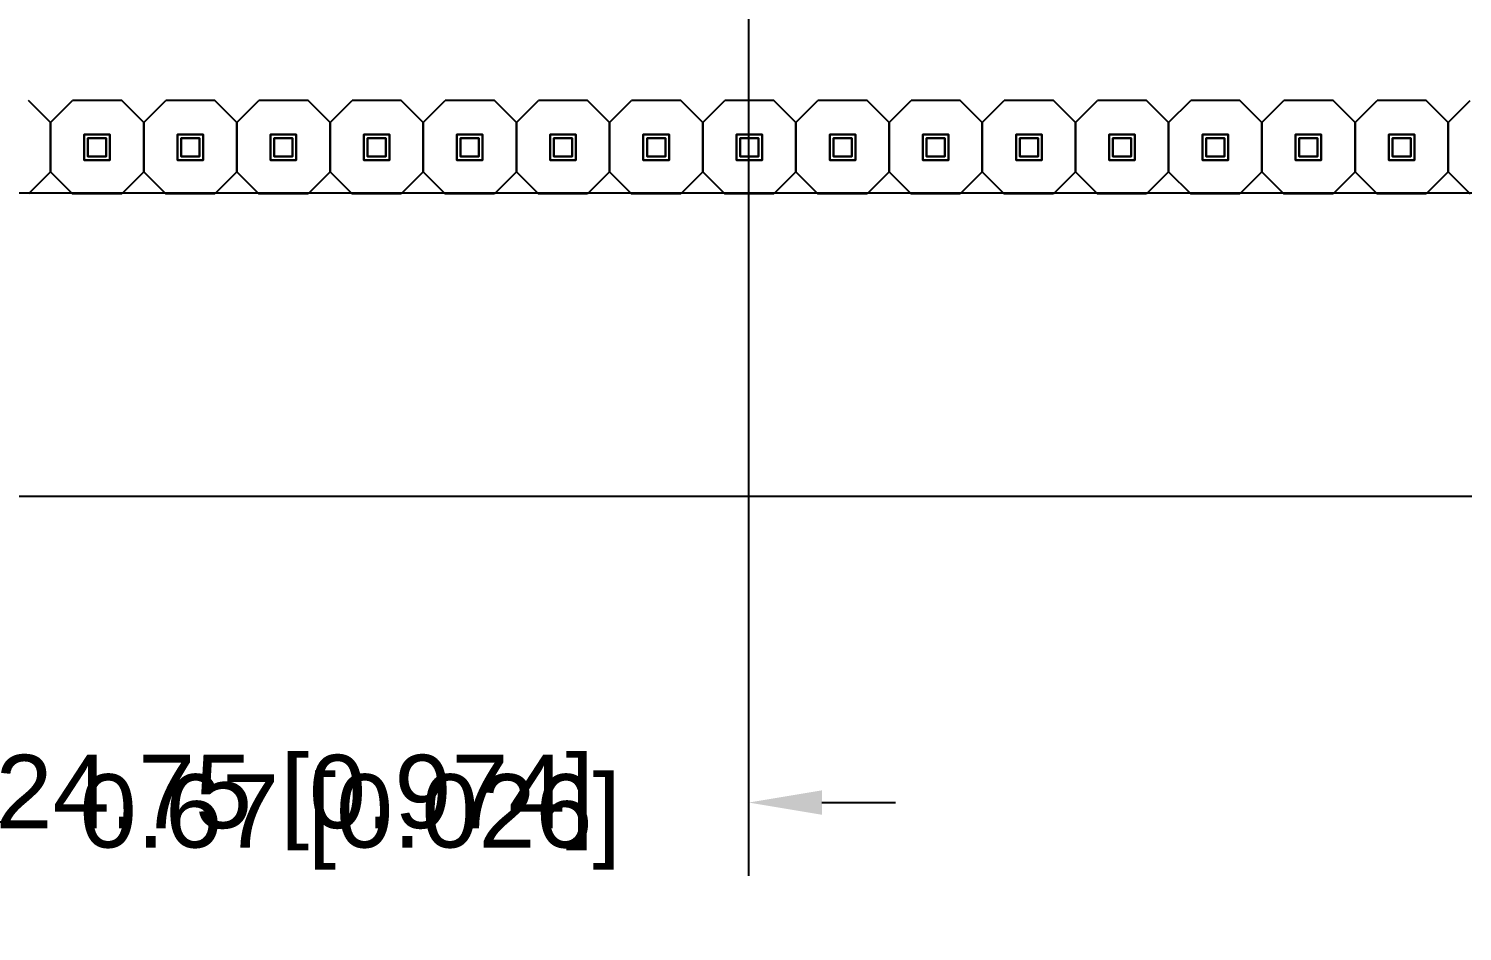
# Model space of a CAD drawing. Header units: millimetres. Extents: x 5 to 220, y 20 to 146.
# Drawn here: x 54.65 to 93.73, y 24.34 to 48.95 of the extents above; entities that cross this region are included whole.
import ezdxf

# ---------------------------------------------------------------- set-up
doc = ezdxf.new("R2010")
doc.units = ezdxf.units.MM
for name, color, linetype in [('holes-arduino-uno', 41, 'Continuous'), ('holes-esp32', 41, 'Continuous'), ('mod_esp32', 4, 'Continuous')]:
    doc.layers.add(name, color=color, linetype=linetype)
doc.styles.get("Standard").update_dxf_attribs({"font": 'arial.ttf'})
doc.dimstyles.get("Standard").update_dxf_attribs({"dimtxt": 2, "dimasz": 2, "dimexe": 2, "dimexo": 1, "dimgap": 2, "dimtad": 0, "dimtih": 1, "dimtoh": 1, "dimzin": 0, "dimdsep": 46, "dimtxsty": 'Standard', "dimcen": 5, "dimadec": 0, "dimazin": 0, "dimtfac": 1, "dimtdec": 4, "dimtofl": 0, "dimtmove": 0, "dimatfit": 3, "dimfxl": 1, "dimtolj": 1, "dimtzin": 0, "dimarcsym": 0})

# ---------------------------------------------------------------- blocks, each defined once
blk = doc.blocks.new('HEADER-1x19-TOP')
at = {"linetype": 'Continuous'}
for p, q in [((3.81, 0.67), (3.21, 1.27)), ((3.81, 0.67), (4.41, 1.27)), ((5.75, 1.27), (4.41, 1.27)), ((6.35, 0.67), (5.75, 1.27)), ((6.35, 0.67), (6.95, 1.27)), ((8.29, 1.27), (6.95, 1.27)), ((8.89, 0.67), (8.29, 1.27)), ((8.89, 0.67), (9.49, 1.27)), ((10.83, 1.27), (9.49, 1.27)), ((11.43, 0.67), (10.83, 1.27)), ((11.43, 0.67), (12.03, 1.27)), ((13.37, 1.27), (12.03, 1.27)), ((13.97, 0.67), (13.37, 1.27)), ((13.97, 0.67), (14.57, 1.27)), ((15.91, 1.27), (14.57, 1.27)), ((16.51, 0.67), (15.91, 1.27)), ((16.51, 0.67), (17.11, 1.27)), ((18.45, 1.27), (17.11, 1.27)), ((19.05, 0.67), (18.45, 1.27)), ((19.05, 0.67), (19.65, 1.27)), ((20.99, 1.27), (19.65, 1.27)), ((21.59, 0.67), (20.99, 1.27)), ((21.59, 0.67), (22.19, 1.27)), ((23.53, 1.27), (22.19, 1.27)), ((24.13, 0.67), (23.53, 1.27)), ((24.13, 0.67), (24.73, 1.27)), ((26.07, 1.27), (24.73, 1.27)), ((26.67, 0.67), (26.07, 1.27)), ((26.67, 0.67), (27.27, 1.27)), ((28.61, 1.27), (27.27, 1.27)), ((29.21, 0.67), (28.61, 1.27)), ((29.21, 0.67), (29.81, 1.27)), ((31.15, 1.27), (29.81, 1.27)), ((31.75, 0.67), (31.15, 1.27)), ((31.75, 0.67), (32.35, 1.27)), ((33.69, 1.27), (32.35, 1.27)), ((34.29, 0.67), (33.69, 1.27)), ((34.29, 0.67), (34.89, 1.27)), ((36.23, 1.27), (34.89, 1.27)), ((36.83, 0.67), (36.23, 1.27)), ((36.83, 0.67), (37.43, 1.27)), ((38.77, 1.27), (37.43, 1.27)), ((39.37, 0.67), (38.77, 1.27)), ((39.37, 0.67), (39.97, 1.27)), ((41.31, 1.27), (39.97, 1.27)), ((41.91, 0.67), (41.31, 1.27)), ((41.91, 0.67), (42.51, 1.27)), ((3.81, -0.67), (3.81, 0.67)), ((6.35, -0.67), (6.35, 0.67)), ((8.89, -0.67), (8.89, 0.67)), ((11.43, -0.67), (11.43, 0.67)), ((13.97, -0.67), (13.97, 0.67)), ((16.51, -0.67), (16.51, 0.67)), ((19.05, -0.67), (19.05, 0.67)), ((21.59, -0.67), (21.59, 0.67)), ((24.13, -0.67), (24.13, 0.67)), ((24.13, -0.67), (24.13, 0.67)), ((24.13, -0.67), (24.13, 0.67)), ((26.67, -0.67), (26.67, 0.67)), ((29.21, -0.67), (29.21, 0.67)), ((31.75, -0.67), (31.75, 0.67)), ((34.29, -0.67), (34.29, 0.67)), ((36.83, -0.67), (36.83, 0.67)), ((39.37, -0.67), (39.37, 0.67)), ((41.91, -0.67), (41.91, 0.67)), ((3.81, -0.67), (3.21, -1.27)), ((3.81, -0.67), (4.41, -1.27)), ((6.35, -0.67), (5.75, -1.27)), ((6.35, -0.67), (6.95, -1.27)), ((8.89, -0.67), (8.29, -1.27)), ((8.89, -0.67), (9.49, -1.27)), ((11.43, -0.67), (10.83, -1.27)), ((11.43, -0.67), (12.03, -1.27)), ((13.97, -0.67), (13.37, -1.27)), ((13.97, -0.67), (14.57, -1.27)), ((16.51, -0.67), (15.91, -1.27)), ((16.51, -0.67), (17.11, -1.27)), ((19.05, -0.67), (18.45, -1.27)), ((19.05, -0.67), (19.65, -1.27)), ((21.59, -0.67), (20.99, -1.27)), ((21.59, -0.67), (22.19, -1.27)), ((24.13, -0.67), (23.53, -1.27)), ((24.13, -0.67), (24.73, -1.27)), ((26.67, -0.67), (26.07, -1.27)), ((26.67, -0.67), (27.27, -1.27)), ((29.21, -0.67), (28.61, -1.27)), ((29.21, -0.67), (29.81, -1.27)), ((31.75, -0.67), (31.15, -1.27)), ((31.75, -0.67), (32.35, -1.27)), ((34.29, -0.67), (33.69, -1.27)), ((34.29, -0.67), (34.89, -1.27)), ((36.83, -0.67), (36.23, -1.27)), ((36.83, -0.67), (37.43, -1.27)), ((39.37, -0.67), (38.77, -1.27)), ((39.37, -0.67), (39.97, -1.27)), ((41.91, -0.67), (41.31, -1.27)), ((41.91, -0.67), (42.51, -1.27)), ((5.75, -1.27), (4.41, -1.27)), ((8.29, -1.27), (6.95, -1.27)), ((10.83, -1.27), (9.49, -1.27)), ((13.37, -1.27), (12.03, -1.27)), ((15.91, -1.27), (14.57, -1.27)), ((18.45, -1.27), (17.11, -1.27)), ((20.99, -1.27), (19.65, -1.27)), ((23.53, -1.27), (22.19, -1.27)), ((26.07, -1.27), (24.73, -1.27)), ((28.61, -1.27), (27.27, -1.27)), ((31.15, -1.27), (29.81, -1.27)), ((33.69, -1.27), (32.35, -1.27)), ((36.23, -1.27), (34.89, -1.27)), ((38.77, -1.27), (37.43, -1.27)), ((41.31, -1.27), (39.97, -1.27))]:
    blk.add_line(p, q, dxfattribs=at)
for points in [[(4.73, 0.35), (4.73, -0.35), (5.43, -0.35), (5.43, 0.35)], [(4.83, 0.25), (4.83, -0.25), (5.33, -0.25), (5.33, 0.25)], [(7.27, 0.35), (7.27, -0.35), (7.97, -0.35), (7.97, 0.35)], [(7.37, 0.25), (7.37, -0.25), (7.87, -0.25), (7.87, 0.25)], [(9.81, 0.35), (9.81, -0.35), (10.51, -0.35), (10.51, 0.35)], [(9.91, 0.25), (9.91, -0.25), (10.41, -0.25), (10.41, 0.25)], [(12.35, 0.35), (12.35, -0.35), (13.05, -0.35), (13.05, 0.35)], [(12.45, 0.25), (12.45, -0.25), (12.95, -0.25), (12.95, 0.25)], [(14.89, 0.35), (14.89, -0.35), (15.59, -0.35), (15.59, 0.35)], [(14.99, 0.25), (14.99, -0.25), (15.49, -0.25), (15.49, 0.25)], [(17.43, 0.35), (17.43, -0.35), (18.13, -0.35), (18.13, 0.35)], [(17.53, 0.25), (17.53, -0.25), (18.03, -0.25), (18.03, 0.25)], [(19.97, 0.35), (19.97, -0.35), (20.67, -0.35), (20.67, 0.35)], [(20.07, 0.25), (20.07, -0.25), (20.57, -0.25), (20.57, 0.25)], [(22.51, 0.35), (22.51, -0.35), (23.21, -0.35), (23.21, 0.35)], [(22.61, 0.25), (22.61, -0.25), (23.11, -0.25), (23.11, 0.25)], [(25.05, 0.35), (25.05, -0.35), (25.75, -0.35), (25.75, 0.35)], [(25.15, 0.25), (25.15, -0.25), (25.65, -0.25), (25.65, 0.25)], [(27.59, 0.35), (27.59, -0.35), (28.29, -0.35), (28.29, 0.35)], [(27.69, 0.25), (27.69, -0.25), (28.19, -0.25), (28.19, 0.25)], [(30.13, 0.35), (30.13, -0.35), (30.83, -0.35), (30.83, 0.35)], [(30.23, 0.25), (30.23, -0.25), (30.73, -0.25), (30.73, 0.25)], [(32.67, 0.35), (32.67, -0.35), (33.37, -0.35), (33.37, 0.35)], [(32.77, 0.25), (32.77, -0.25), (33.27, -0.25), (33.27, 0.25)], [(35.21, 0.35), (35.21, -0.35), (35.91, -0.35), (35.91, 0.35)], [(35.31, 0.25), (35.31, -0.25), (35.81, -0.25), (35.81, 0.25)], [(37.75, 0.35), (37.75, -0.35), (38.45, -0.35), (38.45, 0.35)], [(37.85, 0.25), (37.85, -0.25), (38.35, -0.25), (38.35, 0.25)], [(40.29, 0.35), (40.29, -0.35), (40.99, -0.35), (40.99, 0.35)], [(40.39, 0.25), (40.39, -0.25), (40.89, -0.25), (40.89, 0.25)]]:
    blk.add_lwpolyline(points, close=True, dxfattribs=at)
blk = doc.blocks.new('ASSY-ESP32-DEVKITC')
blk.add_lwpolyline([(21.685, 1.24), (25.65, 1.24, -0.414214), (26.65, 0.24), (26.65, -45.96, -0.414214), (25.65, -46.96), (-0.25, -46.96, -0.414214), (-1.25, -45.96), (-1.25, 0.24, -0.414214), (-0.25, 1.24), (3.715, 1.24)], format="xyb")
at = {"rotation": 90}
blk.add_blockref('HEADER-1x19-TOP', (25.4, -45.72), dxfattribs=at)
blk = doc.blocks.new('HOLES-ESP32')
at = {"xscale": -1, "rotation": 180.0000000000001}
blk.add_blockref('HEADER-1x19-TOP', (-45.72, -25.4), dxfattribs=at)
blk = doc.blocks.new('*D144')
at = {"layer": 'Defpoints', "color": 0}
for p in [(50.195, 45.47), (49.53, 36.195), (50.195, 27.325)]:
    blk.add_point(p, dxfattribs=at)
at = {"layer": 'holes-esp32', "color": 0, "lineweight": -2}
for p, q in [((50.195, 44.47), (50.195, 25.325)), ((49.53, 35.195), (49.53, 25.325)), ((47.53, 27.325), (45.53, 27.325)), ((52.195, 27.325), (54.195, 27.325))]:
    blk.add_line(p, q, dxfattribs=at)
at = {"layer": 'holes-esp32', "color": 0}
for points in [[(47.53, 26.992), (47.53, 27.658), (49.53, 27.325)], [(52.195, 27.658), (52.195, 26.992), (50.195, 27.325)]]:
    blk.add_solid(points, dxfattribs=at)
at = {"layer": 'holes-esp32', "color": 0, "insert": (63.419, 27.325), "char_height": 2, "attachment_point": 5}
blk.add_mtext('\\A1;0.67 [0.026]', dxfattribs=at)
blk = doc.blocks.new('*D148')
at = {"layer": 'Defpoints', "color": 0}
for p in [(74.275, 72.62), (49.53, 36.195), (74.275, 27.853)]:
    blk.add_point(p, dxfattribs=at)
at = {"layer": 'holes-arduino-uno', "color": 0, "lineweight": -2}
for p, q in [((74.275, 71.62), (74.275, 25.853)), ((49.53, 35.195), (49.53, 25.853)), ((47.53, 27.853), (45.53, 27.853)), ((76.275, 27.853), (78.275, 27.853))]:
    blk.add_line(p, q, dxfattribs=at)
at = {"layer": 'holes-arduino-uno', "color": 0}
for points in [[(47.53, 27.52), (47.53, 28.186), (49.53, 27.853)], [(76.275, 28.186), (76.275, 27.52), (74.275, 27.853)]]:
    blk.add_solid(points, dxfattribs=at)
at = {"layer": 'holes-arduino-uno', "color": 0, "insert": (61.903, 27.853), "char_height": 2, "attachment_point": 5}
blk.add_mtext('\\A1;24.75 [0.974]', dxfattribs=at)
blk = doc.blocks.new('*D149')
at = {"layer": 'Defpoints', "color": 0}
for p in [(32.401, 73.62), (73.275, 73.62), (49.53, 36.195)]:
    blk.add_point(p, dxfattribs=at)
at = {"layer": 'holes-arduino-uno', "color": 0, "lineweight": -2}
for p, q in [((72.275, 73.62), (30.401, 73.62)), ((32.401, 71.62), (32.401, 58.189)), ((32.401, 38.195), (32.401, 51.626)), ((48.53, 36.195), (30.401, 36.195))]:
    blk.add_line(p, q, dxfattribs=at)
at = {"layer": 'holes-arduino-uno', "color": 0}
for points in [[(32.734, 71.62), (32.067, 71.62), (32.401, 73.62)], [(32.067, 38.195), (32.734, 38.195), (32.401, 36.195)]]:
    blk.add_solid(points, dxfattribs=at)
at = {"layer": 'holes-arduino-uno', "color": 0, "insert": (32.401, 54.907), "char_height": 2, "attachment_point": 5}
blk.add_mtext('\\A1;37.43 [1.473]', dxfattribs=at)

msp = doc.modelspace()

# ---------------------------------------------------------------- linework, layer by layer
msp.add_lwpolyline([(49.53, 36.195), (49.53, 146.05), (219.71, 146.05), (219.71, 36.195)], close=True)

# ---------------------------------------------------------------- block references
at = {"layer": 'holes-esp32'}
msp.add_blockref('HOLES-ESP32', (97.155, 71.12), dxfattribs=at)
at = {"layer": 'mod_esp32', "rotation": 270}
msp.add_blockref('ASSY-ESP32-DEVKITC', (97.155, 71.12), dxfattribs=at)

# ---------------------------------------------------------------- dimensions: what is measured, and where the dimension line sits
at = {"layer": 'holes-arduino-uno'}
dim = msp.add_linear_dim(base=(32.400537965, 73.62), p1=(49.53, 36.195), p2=(73.275, 73.62), angle=90, dimstyle='Standard', dxfattribs=at)
dim.commit()
dim.dimension.update_dxf_attribs({"geometry": '*D149', "text_midpoint": (32.400537965, 54.9075)})
dim = msp.add_linear_dim(base=(74.275, 27.852916749), p1=(49.53, 36.195), p2=(74.275, 72.62), dimstyle='Standard', dxfattribs=at)
dim.commit()
dim.dimension.update_dxf_attribs({"geometry": '*D148', "text_midpoint": (61.9025, 27.852916749)})
at = {"layer": 'holes-esp32'}
dim = msp.add_linear_dim(base=(50.195, 27.325011205), p1=(49.53, 36.195), p2=(50.195, 45.47), dimstyle='Standard', dxfattribs=at)
dim.commit()
dim.dimension.update_dxf_attribs({"geometry": '*D144', "text_midpoint": (63.418738063, 27.325011205)})

doc.saveas('drawing.dxf')
